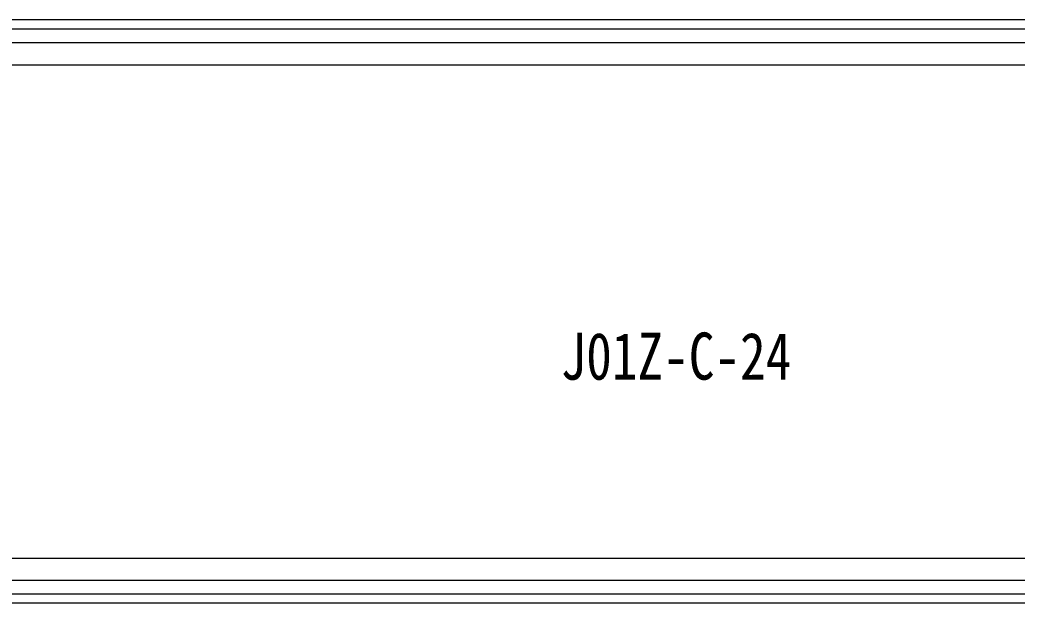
# Model space of a CAD drawing. Header units: millimetres. Extents: x 845401 to 948039, y 511594 to 550263.
# Drawn here: x 905043 to 907266, y 531292 to 532592 of the extents above; entities that cross this region are included whole.
import ezdxf

# ---------------------------------------------------------------- set-up
doc = ezdxf.new("R2010")
doc.units = ezdxf.units.MM
doc.layers.add('00', color=7, linetype='Continuous')
doc.layers.add('A-剖-0.10mm.......SECT-L01', color=255, linetype='Continuous', lineweight=18)
doc.layers.add('物流设备', color=7, linetype='Continuous', lineweight=5)
doc.styles.add('宋体', font='simsun.ttc', dxfattribs={"width": 0.8, "height": 700})

# ---------------------------------------------------------------- blocks, each defined once
blk = doc.blocks.new('*U100543')
at = {"color": 1}
blk.add_lwpolyline([(0, -630), (3500, -630), (3500, 630), (0, 630)], close=True, dxfattribs=at)
at = {"color": 4}
blk.add_lwpolyline([(0, -600), (3500, -600), (3500, 600), (0, 600)], close=True, dxfattribs=at)
blk.add_lwpolyline([(100, 0, 100, 100, 0), (250, 0, 200, 0, 0), (450, 0, 0, 0, 0)], format="xyseb")
for tag, p in [('设备编号', (485.2, 55.3)), ('设备高度', (489.7, -155.6))]:
    blk.add_attdef(tag, p, '', height=100)
at = {"flags": 1}
blk.add_attdef('设备类型', (12864.6, -37.1), '', height=100, dxfattribs=at)
blk = doc.blocks.new('C线')
at = {"layer": '物流设备', "color": 0}
ref = blk.add_blockref('*U100543', (990145, 470779.5, -144.4), dxfattribs=dict(at, xscale=-1))
ref.add_attrib('设备高度', 'H+3900(+600)', (989655.2, 470624, -144.4), dxfattribs={"layer": '0', "height": 100})
ref.add_attrib('设备编号', 'J01Z-C-24', (989659.7, 470834.8, -144.4), dxfattribs={"layer": '0', "height": 100})
at = {"layer": 'A-剖-0.10mm.......SECT-L01', "color": 1, "insert": (988118, 470732.6, 25.4), "char_height": 105, "width": 1150.178, "attachment_point": 1, "style": '宋体'}
blk.add_mtext('J01Z-C-24', dxfattribs=at)
blk = doc.blocks.new('BC线平台')
at = {"layer": 'A-剖-0.10mm.......SECT-L01', "color": 2, "elevation": 1}
for points in [[(776874.5, 364450.4), (808174.1, 364450.5), (808174.1, 364550.5), (776874.5, 364550.4)], [(776874.5, 363350.4), (808174.1, 363350.4), (808174.1, 363250.4), (776874.5, 363250.4)]]:
    blk.add_lwpolyline(points, close=True, dxfattribs=at)

msp = doc.modelspace()

# ---------------------------------------------------------------- block references
at = {"layer": '00'}
for name, p in [('BC线平台', (120688.3, 168041.3, -1)), ('C线', (-81869.8, 61162.2))]:
    msp.add_blockref(name, p, dxfattribs=at)

doc.saveas('drawing.dxf')
